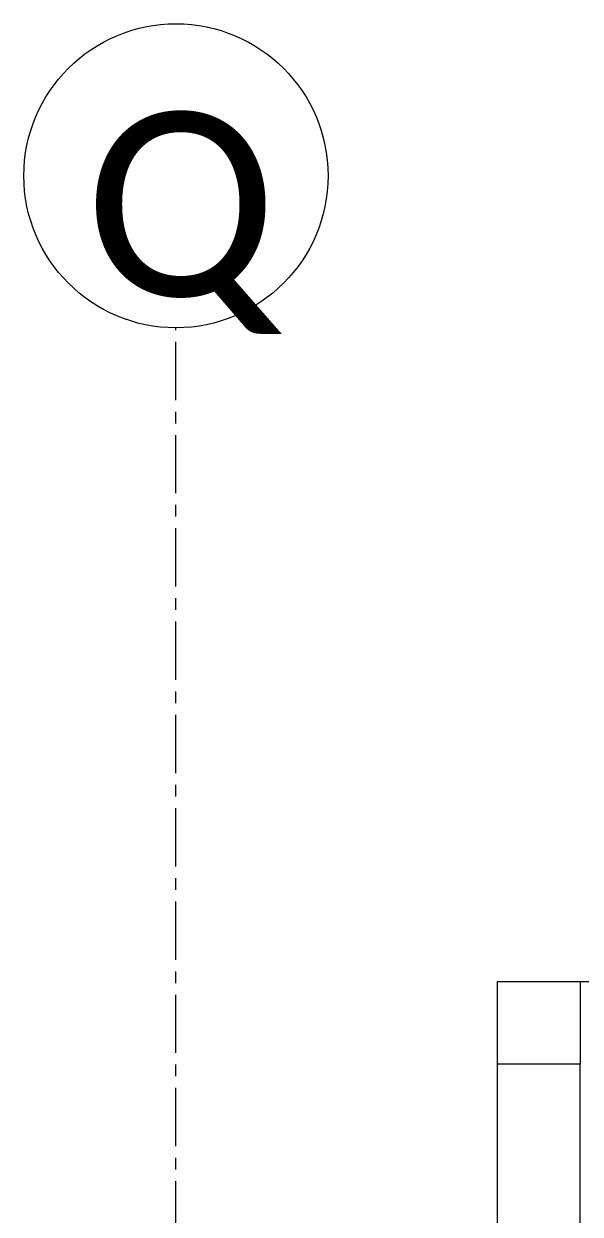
# Model space of a CAD drawing. Header units: millimetres. Extents: x 26027 to 581921, y 7230 to 233891.
# Drawn here: x 567335 to 568849, y 143977 to 147218 of the extents above; entities that cross this region are included whole.
import ezdxf

# ---------------------------------------------------------------- set-up
doc = ezdxf.new("R2010")
doc.units = ezdxf.units.MM
doc.header["$LTSCALE"] = 5
doc.linetypes.add('CENTER', pattern=[50.8, 31.75, -6.35, 6.35, -6.35])
doc.layers.add('axes', color=9, linetype='Continuous')
for name, color, linetype, lineweight in [('AxisBalloons_2', 7, 'Continuous', 0), ('Structure', 20, 'Continuous', 5), ('Text', 9, 'Continuous', 5), ('Walls', 32, 'Continuous', 5)]:
    doc.layers.add(name, color=color, linetype=linetype, lineweight=lineweight)
doc.styles.get("Standard").update_dxf_attribs({"font": 'calibri.ttf'})

msp = doc.modelspace()

# ---------------------------------------------------------------- linework, layer by layer
at = {"layer": 'axes', "linetype": 'CENTER', "lineweight": 0}
msp.add_line((567748.8, 120285.6, 0), (567748.8, 146390.3, 0), dxfattribs=at)
at = {"layer": 'AxisBalloons_2', "color": 1}
msp.add_circle((567748.8, 146804.2, 0), 413.9, dxfattribs=at)
at = {"layer": 'Structure', "elevation": 0}
msp.add_lwpolyline([(568623.8, 144610.3), (568848.8, 144610.3), (568848.8, 144385.3), (568623.8, 144385.3)], close=True, dxfattribs=at)
at = {"layer": 'Walls'}
for p, q in [((568623.8, 144610.3, 0), (570598.8, 144610.3, 0)), ((568623.8, 142385.3, 0), (568623.8, 144610.3, 0)), ((568848.8, 142385.3, 0), (568848.8, 144385.3, 0))]:
    msp.add_line(p, q, dxfattribs=at)

# ---------------------------------------------------------------- texts
at = {"layer": 'Text', "insert": (567499.7, 146976.9, 0), "char_height": 500, "attachment_point": 1}
msp.add_mtext_dynamic_manual_height_columns('Q', width=500, gutter_width=1, heights=[0], dxfattribs=at)

doc.saveas('drawing.dxf')
